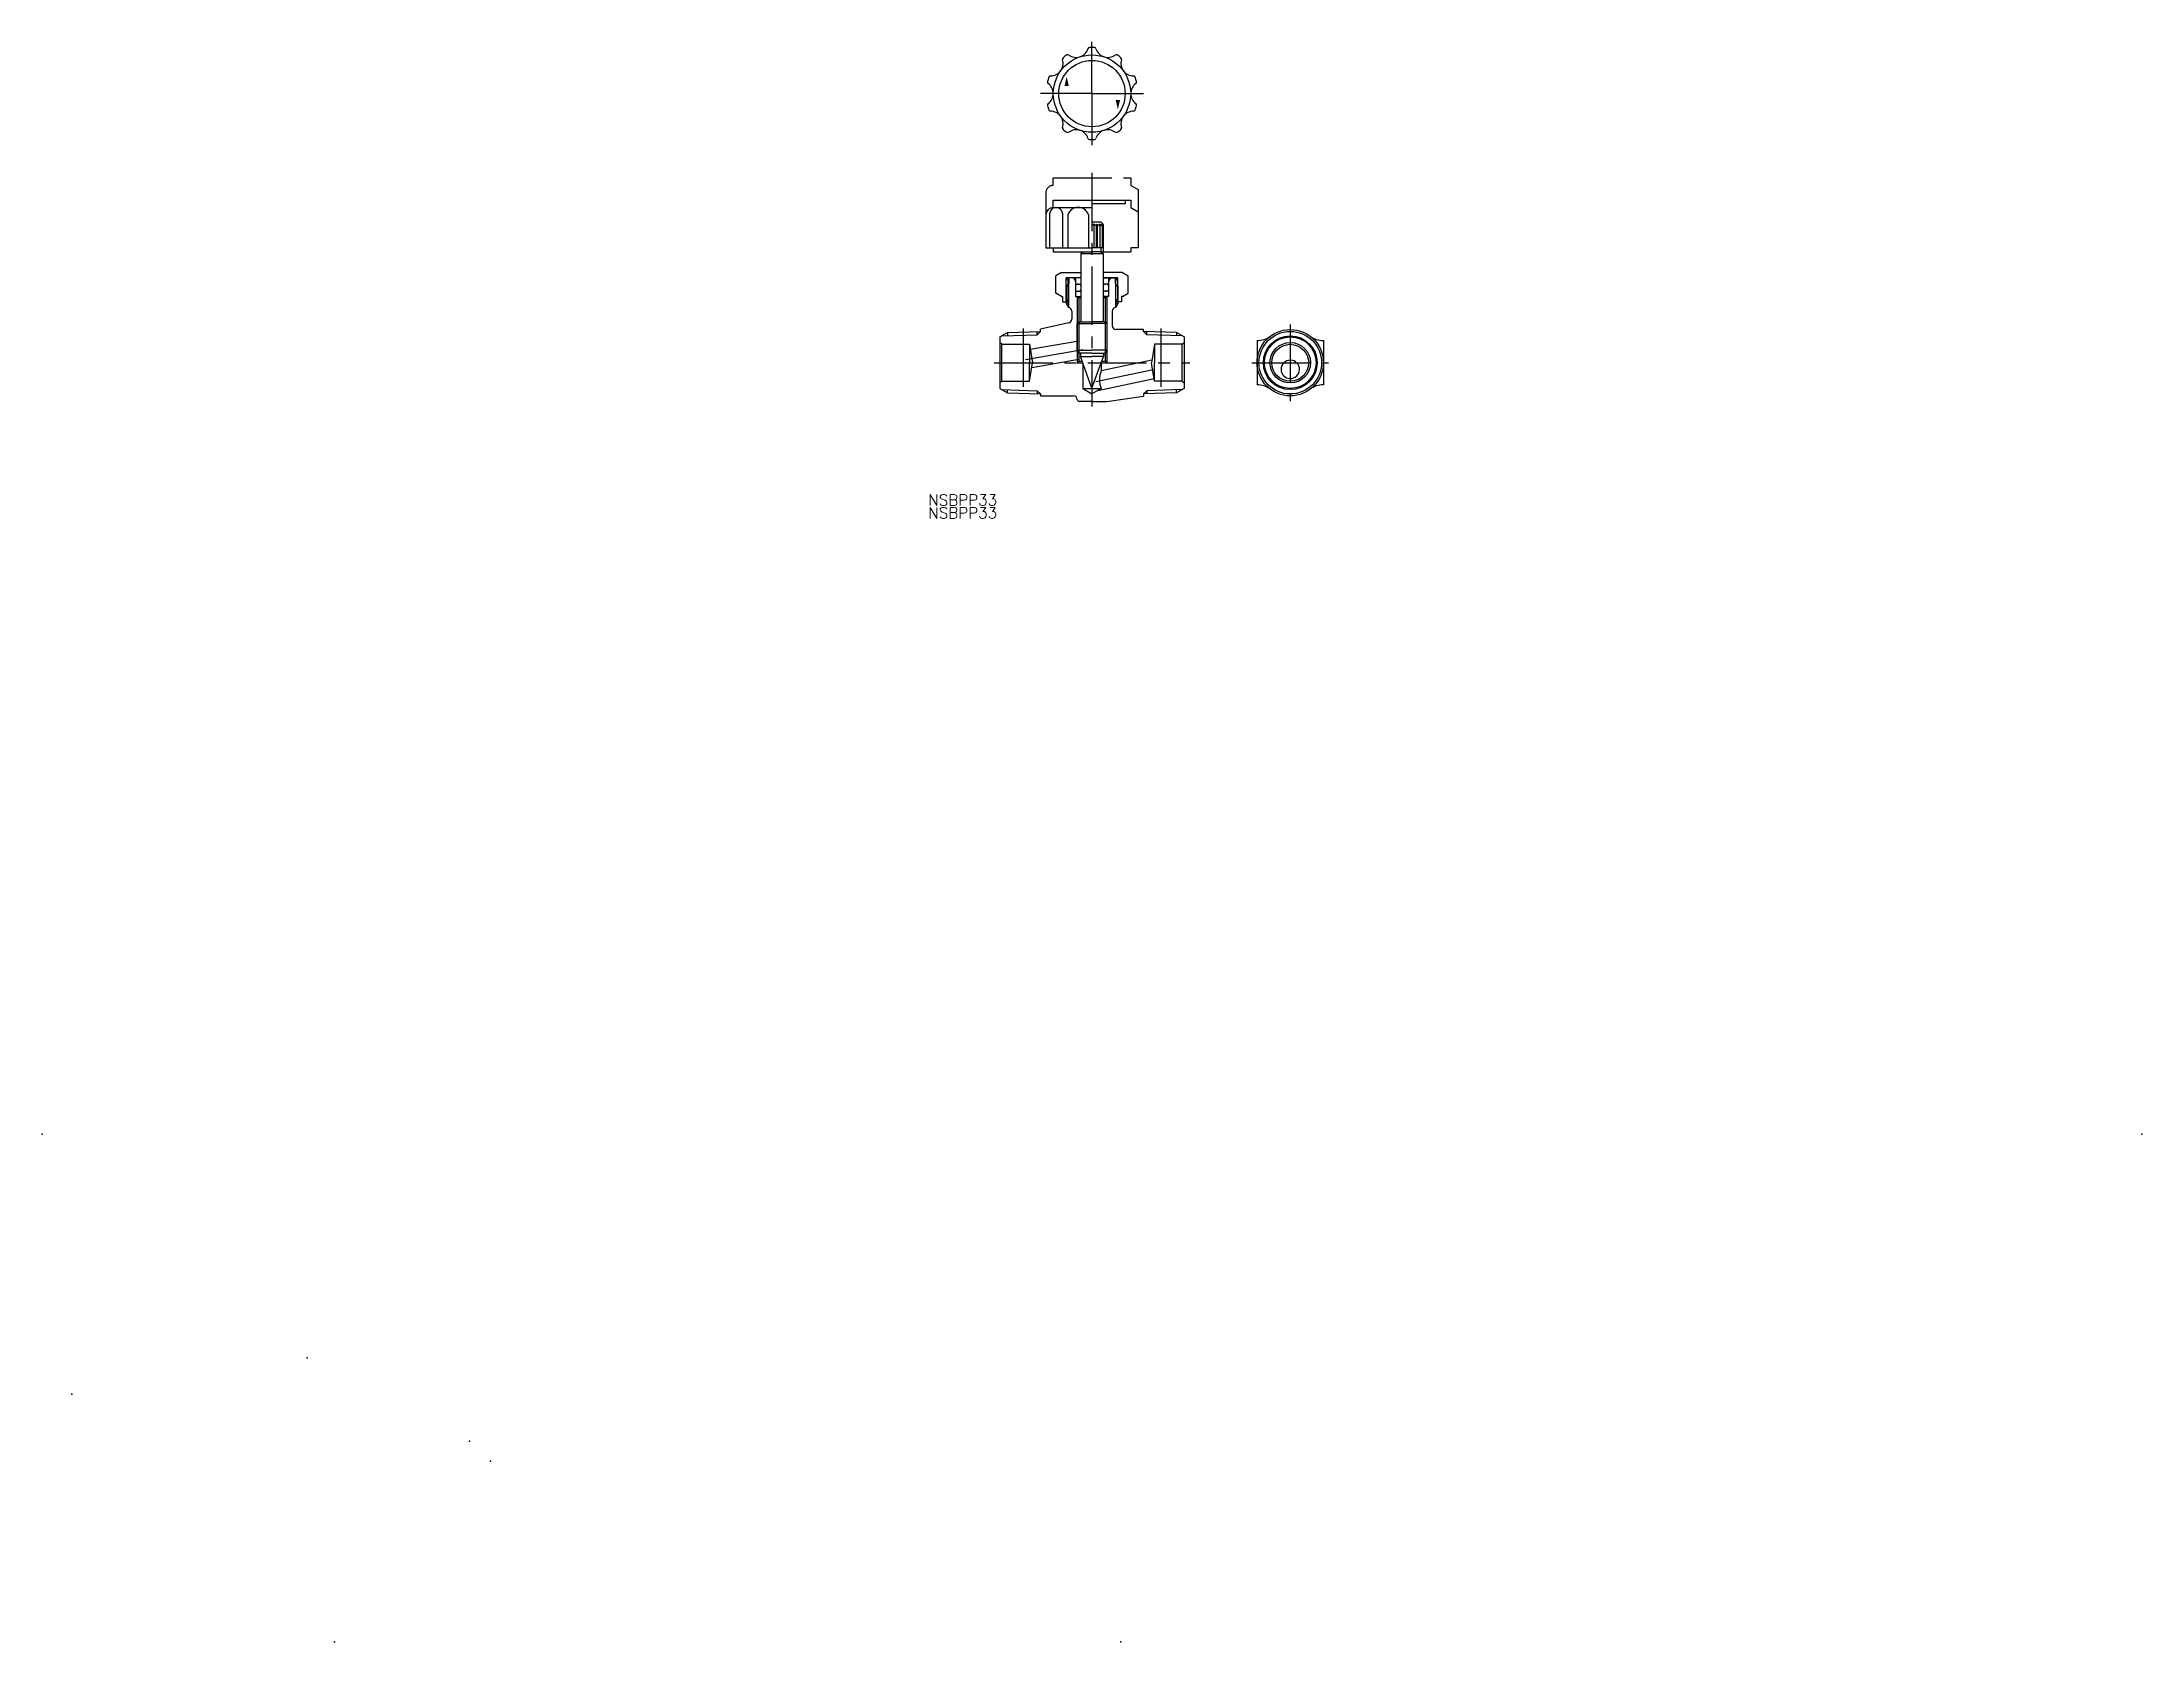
# Model space of a CAD drawing. Extents: x -122 to 448, y -49 to 385.
import ezdxf

# ---------------------------------------------------------------- set-up
doc = ezdxf.new("R2010")
doc.units = 0
doc.header["$LTSCALE"] = 0.5
doc.linetypes.add('CENTER', pattern=[50.8, 31.75, -6.35, 6.35, -6.35])
doc.linetypes.add('PHANTOM', pattern=[63.5, 31.75, -6.35, 6.35, -6.35, 6.35, -6.35])
doc.layers.get('0').update_dxf_attribs({"linetype": 'CONTINUOUS'})
doc.layers.add('CENTER', color=1, linetype='CENTER')
doc.styles.get("Standard").update_dxf_attribs({"font": 'txt.shx', "bigfont": '@extfont2.shx'})
doc.styles.add('ｽﾀｲﾙ1', font='txt')

msp = doc.modelspace()

# ---------------------------------------------------------------- linework, layer by layer
at = {"color": 3, "linetype": 'PHANTOM'}
for p, q in [((152.72, 348.18), (173.72, 348.18)), ((152.72, 346.18), (152.72, 348.18)), ((173.72, 348.18), (173.72, 346.18)), ((150.72, 344.18), (150.72, 334.03)), ((173.72, 346.18), (175.72, 345.03)), ((175.72, 345.03), (175.72, 334.03))]:
    msp.add_line(p, q, dxfattribs=at)
at = {"color": 7, "linetype": 'CONTINUOUS'}
for p, q in [((152.72, 342.18), (173.72, 342.18)), ((152.72, 340.18), (152.72, 342.18)), ((172.22, 342.18), (172.22, 341.18)), ((173.72, 342.18), (173.72, 340.18)), ((150.72, 338.18), (150.72, 329.18)), ((151.73, 338.67), (151.73, 329.18)), ((152.72, 340.18), (163.22, 340.18)), ((155.2, 338.67), (155.2, 329.18)), ((156.68, 338.18), (156.68, 329.18)), ((162.3, 338.18), (162.3, 329.18)), ((172.22, 341.18), (163.22, 341.18)), ((165.72, 336.18), (163.22, 336.18)), ((165.72, 336.18), (166.22, 335.68)), ((173.72, 340.18), (175.72, 339.03)), ((175.72, 339.03), (175.72, 329.18)), ((163.71, 335.68), (163.22, 335.18)), ((164.37, 335.18), (163.71, 335.68)), ((163.71, 335.68), (163.71, 329.18)), ((164.37, 335.18), (164.61, 335.68)), ((164.37, 335.18), (164.37, 329.18)), ((164.61, 335.68), (165.34, 335.18)), ((164.61, 335.68), (164.61, 329.18)), ((165.3, 335.68), (165.34, 335.18)), ((165.99, 335.18), (165.3, 335.68)), ((165.34, 335.18), (165.34, 329.18)), ((165.67, 335.68), (166.22, 335.18)), ((165.99, 335.18), (165.67, 335.68)), ((165.99, 335.18), (165.99, 329.18)), ((166.22, 335.68), (166.22, 328.18)), ((150.72, 329.18), (163.22, 329.18)), ((152.72, 329.18), (152.72, 328.18)), ((152.72, 328.18), (163.22, 328.18)), ((160.72, 328.18), (160.22, 327.68)), ((160.22, 327.68), (160.22, 309.18)), ((160.22, 327.68), (166.22, 327.68)), ((166.22, 329.18), (163.22, 329.18)), ((165.72, 328.18), (163.22, 328.18)), ((165.72, 328.18), (165.72, 329.18)), ((165.72, 328.18), (173.72, 328.18)), ((165.72, 328.18), (166.22, 327.68)), ((166.22, 327.68), (166.22, 309.18)), ((173.72, 329.18), (173.72, 328.18)), ((175.72, 329.18), (173.72, 329.18)), ((156.76, 320.51), (156.22, 321.05)), ((160.22, 321.05), (156.22, 321.05)), ((156.76, 320.51), (156.22, 320.51)), ((156.83, 319.41), (156.22, 318.8)), ((156.76, 315.09), (156.76, 320.51)), ((156.97, 319.55), (156.83, 319.41)), ((160.22, 321.05), (156.97, 321.05)), ((156.97, 321.05), (156.97, 319.55)), ((158.22, 321.05), (158.72, 320.18)), ((158.72, 321.05), (158.72, 320.18)), ((158.72, 320.18), (158.72, 316.05)), ((158.72, 319.35), (160.22, 319.35)), ((170.22, 321.05), (166.22, 321.05)), ((166.22, 321.05), (169.47, 321.05)), ((167.72, 319.35), (166.22, 319.35)), ((167.72, 321.05), (167.72, 320.18)), ((168.22, 321.05), (167.72, 320.18)), ((167.72, 320.18), (167.72, 316.05)), ((169.47, 321.05), (169.47, 319.55)), ((169.47, 319.55), (169.61, 319.41)), ((169.61, 319.41), (170.22, 318.8)), ((169.68, 320.51), (170.22, 321.05)), ((169.68, 315.09), (169.68, 320.51)), ((170.22, 320.51), (169.68, 320.51)), ((155.22, 316.05), (155.22, 314.55)), ((155.22, 314.55), (156.83, 314.55)), ((156.22, 318.8), (156.22, 314.11)), ((156.22, 318.8), (156.83, 318.8)), ((156.76, 315.09), (156.22, 314.55)), ((156.22, 315.09), (156.83, 315.09)), ((156.83, 314.55), (156.22, 314.55)), ((156.22, 314.11), (156.83, 314.11)), ((156.22, 314.11), (156.83, 313.04)), ((158.72, 317.45), (160.22, 317.45)), ((158.72, 316.05), (160.22, 316.05)), ((159.22, 316.05), (160.22, 316.05)), ((159.63, 315.64), (159.22, 316.05)), ((160.22, 315.64), (159.22, 315.64)), ((159.63, 315.64), (159.63, 298.46)), ((167.72, 317.45), (166.22, 317.45)), ((167.72, 316.05), (166.22, 316.05)), ((166.22, 316.05), (167.22, 316.05)), ((167.22, 315.64), (166.22, 315.64)), ((166.81, 315.64), (167.22, 316.05)), ((166.81, 315.64), (166.81, 298.46)), ((170.22, 318.8), (169.61, 318.8)), ((169.61, 315.09), (170.22, 315.09)), ((171.22, 314.55), (169.61, 314.55)), ((170.22, 314.55), (169.61, 314.55)), ((170.22, 314.11), (169.61, 314.11)), ((170.22, 314.11), (169.61, 313.04)), ((169.68, 315.09), (170.22, 314.55)), ((170.22, 318.8), (170.22, 314.11)), ((171.22, 316.05), (171.22, 314.55)), ((156.94, 308.88), (149.22, 307.16)), ((157.72, 312.05), (157.72, 309.85)), ((159.68, 309.18), (159.22, 308.72)), ((159.22, 308.72), (163.22, 308.72)), ((159.22, 301.48), (159.22, 308.72)), ((159.68, 309.18), (163.22, 309.18)), ((160.22, 309.18), (163.22, 309.18)), ((166.76, 309.18), (163.22, 309.18)), ((166.22, 309.18), (163.22, 309.18)), ((167.22, 308.72), (163.22, 308.72)), ((166.76, 309.18), (167.22, 308.72)), ((167.22, 308.72), (167.22, 301.48)), ((168.72, 312.05), (168.72, 308.05)), ((138.22, 305.05), (140.29, 306.25)), ((138.22, 305.05), (138.22, 291.05)), ((138.72, 303.05), (138.22, 303.55)), ((138.72, 303.05), (146.22, 303.05)), ((138.72, 293.05), (138.72, 303.05)), ((140.29, 306.25), (140.29, 305.39)), ((146.22, 303.05), (146.22, 298.05)), ((146.22, 303.05), (147.1, 298.05)), ((146.46, 301.69), (159.63, 304.01)), ((148.34, 305.64), (148.34, 306.5)), ((149.22, 306.53), (149.22, 307.16)), ((177.22, 307.05), (169.72, 307.05)), ((177.22, 306.53), (177.22, 307.05)), ((178.1, 305.64), (178.1, 306.5)), ((180.22, 303.05), (179.34, 298.05)), ((187.72, 303.05), (180.22, 303.05)), ((180.22, 303.05), (180.22, 298.05)), ((186.15, 306.25), (186.15, 305.39)), ((188.22, 305.05), (186.15, 306.25)), ((187.72, 303.05), (188.22, 303.55)), ((187.72, 293.05), (187.72, 303.05)), ((188.22, 305.05), (188.22, 291.05)), ((146.22, 293.05), (147.1, 298.05)), ((146.22, 293.05), (146.22, 298.05)), ((159.63, 298.93), (146.86, 296.68)), ((159.22, 301.48), (163.22, 301.48)), ((159.22, 301.48), (159.68, 300.68)), ((159.22, 298.46), (160.57, 298.46)), ((159.63, 298.46), (159.22, 298.05)), ((159.22, 298.05), (160.72, 298.05)), ((163.22, 300.68), (159.68, 300.68)), ((160.12, 300.68), (160.12, 299.7)), ((163.22, 291.18), (160.12, 299.7)), ((160.12, 299.7), (163.22, 299.7)), ((160.72, 298.05), (160.72, 291.05)), ((167.22, 301.48), (163.22, 301.48)), ((163.22, 300.68), (166.76, 300.68)), ((166.32, 299.7), (163.22, 299.7)), ((163.22, 291.18), (166.32, 299.7)), ((179.46, 298.74), (165.72, 295.82)), ((165.72, 298.05), (167.22, 298.05)), ((165.72, 298.05), (165.72, 295.82)), ((165.72, 298.05), (165.72, 295.82)), ((165.87, 298.46), (167.22, 298.46)), ((166.32, 300.68), (166.32, 299.7)), ((167.22, 301.48), (166.76, 300.68)), ((166.81, 298.46), (167.22, 298.05)), ((180.22, 293.05), (179.34, 298.05)), ((180.22, 293.05), (180.22, 298.05)), ((138.72, 293.05), (138.22, 292.55)), ((138.22, 291.05), (140.29, 289.85)), ((138.72, 293.05), (146.22, 293.05)), ((140.29, 289.85), (140.29, 290.71)), ((160.72, 291.05), (163.22, 289.61)), ((160.72, 291.05), (165.72, 291.05)), ((165.72, 291.05), (163.22, 289.61)), ((164.79, 290.51), (180.09, 293.77)), ((187.72, 293.05), (180.22, 293.05)), ((188.22, 291.05), (186.15, 289.85)), ((186.15, 289.85), (186.15, 290.71)), ((187.72, 293.05), (188.22, 292.55)), ((148.34, 290.46), (148.34, 289.6)), ((149.22, 289.57), (149.22, 289.05)), ((149.22, 289.05), (158.22, 289.05)), ((159.22, 288.05), (159.22, 288.05)), ((163.22, 287.55), (159.72, 287.55)), ((163.22, 287.55), (167.22, 287.55)), ((167.22, 287.55), (177.22, 288.98)), ((177.22, 289.57), (177.22, 288.98)), ((178.1, 290.46), (178.1, 289.6))]:
    msp.add_line(p, q, dxfattribs=at)
for p, q in [((154.97, 322.55), (153.41, 321.65)), ((153.41, 316.95), (153.41, 321.65)), ((154.97, 322.55), (160.22, 322.55)), ((171.47, 322.55), (166.22, 322.55)), ((171.47, 322.55), (173.04, 321.65)), ((173.04, 316.95), (173.04, 321.65)), ((154.97, 316.05), (153.41, 316.95)), ((154.97, 316.05), (155.22, 316.05)), ((171.47, 316.05), (171.22, 316.05)), ((171.47, 316.05), (173.04, 316.95)), ((140.29, 306.25), (149.22, 306.53)), ((186.15, 306.25), (177.22, 306.53)), ((140.29, 289.85), (149.22, 289.57)), ((186.15, 289.85), (177.22, 289.57))]:
    msp.add_line(p, q)
at = {"color": 3, "linetype": 'CONTINUOUS'}
for p, q in [((156.22, 314.55), (156.22, 321.05)), ((156.83, 319.41), (156.83, 313.04)), ((169.61, 319.41), (169.61, 313.04)), ((170.22, 314.55), (170.22, 321.05)), ((159.22, 316.05), (159.22, 298.05)), ((167.22, 316.05), (167.22, 298.05)), ((159.68, 309.18), (159.68, 300.68)), ((166.76, 309.18), (166.76, 300.68)), ((138.73, 305.34), (148.34, 305.64)), ((149.22, 306.53), (148.34, 305.64)), ((177.22, 306.53), (178.1, 305.64)), ((187.72, 305.34), (178.1, 305.64)), ((138.73, 290.76), (148.34, 290.46)), ((187.72, 290.76), (178.1, 290.46)), ((149.22, 289.57), (148.34, 290.46)), ((177.22, 289.57), (178.1, 290.46))]:
    msp.add_line(p, q, dxfattribs=at)
at = {"color": 0}
for p, q in [((208.01, 304.05), (208.01, 292.05)), ((226.01, 304.05), (226.01, 292.05)), ((226.01, 304.05), (226.01, 304.05))]:
    msp.add_line(p, q, dxfattribs=at)
at = {"color": 7, "linetype": 'CONTINUOUS'}
for centre, radius in [((163.22, 371.08), 10.5), ((163.22, 371.08), 9), ((217.01, 298.05), 8.48), ((217.01, 298.05), 7), ((217.01, 298.05), 5.5), ((217.01, 298.05), 5)]:
    msp.add_circle(centre, radius, dxfattribs=at)
at = {"color": 0}
msp.add_circle((217.01, 298.05), 9, dxfattribs=at)
at = {"color": 3, "linetype": 'CONTINUOUS'}
msp.add_circle((217.01, 298.05), 7.29, dxfattribs=at)
at = {"color": 7, "linetype": 'CONTINUOUS'}
for centre, radius, start, end in [((158.94, 384.26), 3.36, 234.0557, 341.9443), ((162.61, 383.06), 0.5, 92.9227, 161.9443), ((163.22, 371.08), 12.5, 87.0773, 92.9227), ((163.83, 383.06), 0.5, 18.0557, 87.0773), ((167.5, 384.26), 3.36, 198.0557, 305.9443), ((152.01, 379.22), 3.36, 270.0557, 17.9443), ((155.68, 380.41), 0.5, 128.9227, 197.9443), ((163.22, 371.08), 12.5, 123.0773, 128.9227), ((156.67, 381.13), 0.5, 54.0557, 123.0773), ((169.77, 381.13), 0.5, 56.9227, 125.9443), ((163.22, 371.08), 12.5, 51.0773, 56.9227), ((170.76, 380.41), 0.5, 342.0557, 51.0773), ((174.43, 379.22), 3.36, 162.0557, 269.9443), ((151.63, 374.2), 0.5, 164.9227, 233.9443), ((163.22, 371.08), 12.5, 159.0773, 164.9227), ((149.36, 371.08), 3.36, 306.0557, 53.9443), ((152.01, 375.36), 0.5, 90.0557, 159.0773), ((177.08, 371.08), 3.36, 126.0557, 233.9443), ((174.43, 375.36), 0.5, 20.9227, 89.9443), ((163.22, 371.08), 12.5, 15.0773, 20.9227), ((174.81, 374.2), 0.5, 306.0557, 15.0773), ((151.63, 367.96), 0.5, 126.0557, 195.0773), ((163.22, 371.08), 12.5, 195.0773, 200.9227), ((152.01, 366.79), 0.5, 200.9227, 269.9443), ((152.01, 362.93), 3.36, 342.0557, 89.9443), ((174.43, 362.93), 3.36, 90.0557, 197.9443), ((174.43, 366.79), 0.5, 270.0557, 339.0773), ((163.22, 371.08), 12.5, 339.0773, 344.9227), ((174.81, 367.96), 0.5, 344.9227, 53.9443), ((155.68, 361.74), 0.5, 162.0557, 231.0773), ((163.22, 371.08), 12.5, 231.0773, 236.9227), ((156.67, 361.02), 0.5, 236.9227, 305.9443), ((158.94, 357.9), 3.36, 18.0557, 125.9443), ((167.5, 357.9), 3.36, 54.0557, 161.9443), ((169.77, 361.02), 0.5, 234.0557, 303.0773), ((163.22, 371.08), 12.5, 303.0773, 308.9227), ((170.76, 361.74), 0.5, 308.9227, 17.9443), ((162.61, 359.09), 0.5, 198.0557, 267.0773), ((163.22, 371.08), 12.5, 267.0773, 272.9227), ((163.83, 359.09), 0.5, 272.9227, 341.9443), ((152.72, 338.18), 2, 90, 180), ((153.47, 338.43), 1.75, 8.0523, 171.9477), ((159.49, 337.21), 2.97, 19.127, 160.873), ((159.47, 318.4), 0.95, 37.8636, 142.1364), ((166.97, 318.4), 0.95, 37.8636, 142.1364), ((159.47, 318.4), 0.95, 217.8636, 322.1364), ((166.97, 318.4), 0.95, 217.8636, 322.1364), ((156.72, 312.05), 1, 0, 83.4866), ((156.72, 309.85), 1, 282.5288, 360), ((169.72, 312.05), 1, 96.5134, 180), ((169.72, 308.05), 1, 180, 270), ((217, 296.25), 2.49, 89.7362, 269.4239), ((217.03, 296.25), 2.49, 268.8793, 88.567), ((171.14, 293.44), 5.92, 156.2244, 203.7756), ((158.22, 288.05), 1, 360, 90), ((159.72, 288.05), 0.5, 180, 270)]:
    msp.add_arc(centre, radius, start, end, dxfattribs=at)
at = {"color": 3, "linetype": 'PHANTOM'}
msp.add_arc((152.72, 344.18), 2, 90, 180, dxfattribs=at)
at = {"color": 0}
for centre, start, end in [((208.01, 310.05), 270, 306.8699), ((226.01, 310.05), 233.1301, 270), ((208.01, 286.05), 53.1301, 90), ((226.01, 286.05), 90, 126.8699)]:
    msp.add_arc(centre, 6, start, end, dxfattribs=at)
for p in [(-121.66, 88.69), (448.1, 88.69), (-49.75, 28), (-113.57, 18.2), (-5.68, 5.42), (0, 0), (-42.3, -49.07), (-42.3, -49.07), (171, -49.07)]:
    msp.add_point(p)
at = {"layer": 'CENTER', "color": 1, "linetype": 'CENTER'}
for p, q in [((163.22, 371.08), (163.22, 385.08)), ((163.22, 371.08), (149.22, 371.08)), ((163.22, 371.08), (177.22, 371.08)), ((163.22, 371.08), (163.22, 357.08)), ((163.22, 349.58), (163.22, 286.15)), ((217.01, 308.45), (217.01, 287.65)), ((144.57, 307.38), (144.57, 288.72)), ((181.87, 307.38), (181.87, 288.72)), ((136.72, 298.05), (189.72, 298.05)), ((145.14, 298.92), (161.16, 301.74)), ((164.25, 292.96), (181.13, 296.54)), ((206.62, 298.05), (227.41, 298.05))]:
    msp.add_line(p, q, dxfattribs=at)

# ---------------------------------------------------------------- texts
at = {"color": 7, "linetype": 'CONTINUOUS', "style": 'ｽﾀｲﾙ1', "width": 0.5}
msp.add_text('▲', height=3, dxfattribs=at).set_placement((155.36, 373.14))
msp.add_text('▲', height=3, rotation=180, dxfattribs=at).set_placement((171.23, 369.33))
at = {"color": 7, "linetype": 'CONTINUOUS'}
for p in [(118.84, 259.3), (118.84, 255.81)]:
    msp.add_text('NSBPP33', height=3, dxfattribs=at).set_placement(p)

doc.saveas('drawing.dxf')
